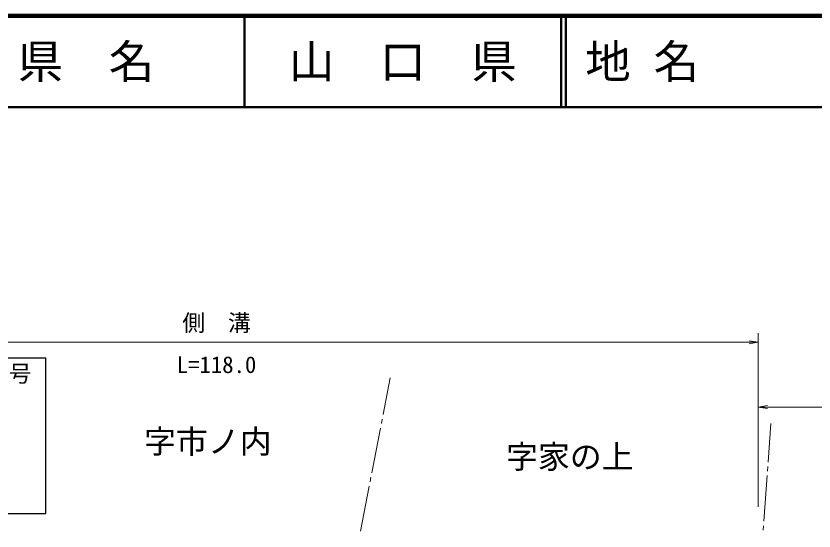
# Model space of a CAD drawing. Units: millimetres, scale not verified. Extents: x 40000 to 680000, y 20000 to 380000.
# Drawn here: x 307946 to 395473, y 323533 to 380000 of the extents above; entities that cross this region are included whole.
import ezdxf
from ezdxf.enums import TextEntityAlignment as Align

# ---------------------------------------------------------------- set-up
doc = ezdxf.new("R2010")
doc.units = ezdxf.units.MM
doc.header["$LTSCALE"] = 1000
for name, color, linetype, lineweight in [('M-BMK-HTXT', 7, 'Continuous', 13), ('M-STR-HTXT', 7, 'Continuous', 13), ('M-STR-STRC', 7, 'Continuous', 25), ('M-TTL', 2, 'Continuous', 140), ('M-TTL-LINE', 7, 'Continuous', 50)]:
    doc.layers.add(name, color=color, linetype=linetype, lineweight=lineweight)
doc.layers.add('M-TTL-TXT', color=7, linetype='Continuous')
doc.styles.add('ＭＳ ゴシック', font='')
doc.styles.get('ＭＳ ゴシック').set_extended_font_data('MS Gothic')

# ---------------------------------------------------------------- blocks, each defined once
blk = doc.blocks.new('open_arrow')
at = {"color": 0, "linetype": 'Continuous', "lineweight": -2}
blk.add_lwpolyline([(7.5, 1.25), (0, 0), (7.5, -1.25)], dxfattribs=at)

msp = doc.modelspace()

# ---------------------------------------------------------------- linework, layer by layer
at = {"layer": 'M-BMK-HTXT'}
for p, q in [((348994, 340339), (348209, 336295)), ((348114, 335804), (348019, 335313)), ((390731, 335305), (390426, 331101)), ((347923, 334823), (346970, 329914)), ((390390, 330603), (390354, 330104)), ((346875, 329423), (346780, 328933)), ((390318, 329605), (389957, 324618)), ((346685, 328442), (345732, 323533)), ((389920, 324120), (389884, 323621))]:
    msp.add_line(p, q, dxfattribs=at)
at = {"layer": 'M-STR-HTXT'}
for p, q in [((389363, 326175), (389363, 345223)), ((270412, 344223), (389363, 344223)), ((389363, 326175), (389363, 338129)), ((389363, 337129), (442345, 337129))]:
    msp.add_line(p, q, dxfattribs=at)
at = {"layer": 'M-STR-STRC'}
for p, q in [((291085, 342503), (311232, 342503)), ((311232, 325473), (311232, 342503)), ((291085, 325473), (311232, 325473))]:
    msp.add_line(p, q, dxfattribs=at)
at = {"layer": 'M-TTL'}
msp.add_line((680000, 380000), (40000, 380000), dxfattribs=at)
at = {"layer": 'M-TTL-LINE'}
for p, q in [((333000, 380000), (333000, 370000)), ((367750, 380000), (367750, 370000)), ((368250, 380000), (368250, 370000)), ((40000, 370000), (680000, 370000))]:
    msp.add_line(p, q, dxfattribs=at)

# ---------------------------------------------------------------- block references
at = {"layer": 'M-STR-HTXT', "xscale": 133, "yscale": 133, "rotation": 180}
msp.add_blockref('open_arrow', (389363, 344223), dxfattribs=at)
at = {"layer": 'M-STR-HTXT', "xscale": 133, "yscale": 133}
msp.add_blockref('open_arrow', (389363, 337129), dxfattribs=at)

# ---------------------------------------------------------------- texts
at = {"layer": 'M-BMK-HTXT', "style": 'ＭＳ ゴシック'}
for s, p in [('字市ノ内', (328983, 333348)), ('字家の上', (368685, 331683))]:
    msp.add_text(s, height=2566, dxfattribs=at).set_placement(p, align=Align.MIDDLE_CENTER)
at = {"layer": 'M-STR-HTXT', "style": 'ＭＳ ゴシック'}
msp.add_text('側\u3000溝', height=1833, dxfattribs=at).set_placement((329944, 346361), align=Align.MIDDLE_CENTER)
msp.add_text('L=118.0', height=1833, dxfattribs=at).set_placement((329944, 340305), align=Align.BOTTOM_CENTER)
at = {"layer": 'M-STR-STRC', "style": 'ＭＳ ゴシック'}
msp.add_text('豊浦 国道191号', height=1833, dxfattribs=at).set_placement((292164, 339330), align=Align.BOTTOM_LEFT)
at = {"layer": 'M-TTL-TXT', "style": 'ＭＳ ゴシック'}
for s, p in [('県\u3000名', (315625, 375000)), ('山\u3000口\u3000県', (350375, 375000))]:
    msp.add_text(s, height=3666, dxfattribs=at).set_placement(p, align=Align.MIDDLE_CENTER)
msp.add_text('地 名', height=3666, dxfattribs=at).set_placement((370380, 375000), align=Align.MIDDLE_LEFT)

doc.saveas('drawing.dxf')
